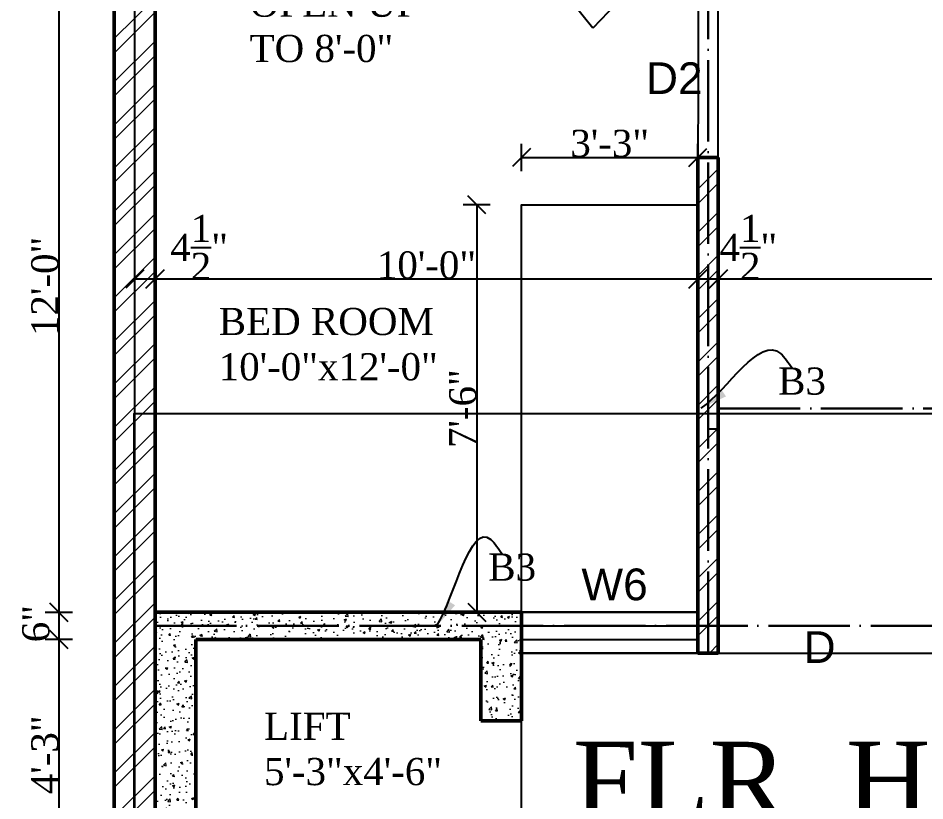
# Model space of a CAD drawing. Header units: feet. Extents: x 37458 to 42412, y -3338 to -325.
# Drawn here: x 38109.3 to 38309.7, y -1080.7 to -907.8 of the extents above; entities that cross this region are included whole.
import ezdxf

# ---------------------------------------------------------------- set-up
doc = ezdxf.new("R2010")
doc.units = ezdxf.units.FT
doc.header["$MEASUREMENT"] = 0
doc.header["$PDMODE"] = 35
doc.header["$PDSIZE"] = 8
doc.linetypes.add('ACAD_ISO04W100', pattern=[30, 24, -3, 0, -3])
doc.linetypes.add('DASHED2', pattern=[0.375, 0.25, -0.125])
doc.layers.get('Defpoints').update_dxf_attribs({"color": 52})
for name, color, linetype, lineweight in [('BEAM', 6, 'ACAD_ISO04W100', 30), ('BLK_1_FLR_1_LIFT_1', 7, 'Continuous', 0), ('col tex', 13, 'Continuous', 25), ('dimensiom', 35, 'Continuous', 25), ('HATCH', 254, 'Continuous', 13), ('joinery', 161, 'Continuous', 25), ('PROJECTION', 21, 'DASHED2', 25), ('TEXT', 7, 'Continuous', 30), ('wall', 1, 'Continuous', 50), ('WIN', 141, 'Continuous', 25)]:
    doc.layers.add(name, color=color, linetype=linetype, lineweight=lineweight)
for name, color, linetype, plot in [('BLK_1_FLR_1_BLT_UP_AREA', 25, 'Continuous', False), ('BLK_1_FLR_1_REGULAR_ROOM_3', 1, 'Continuous', False), ('BLK_1_FLR_1_STAIR_1', 1, 'Continuous', False)]:
    doc.layers.add(name, color=color, linetype=linetype, plot=plot)
for name, color, linetype in [('BLK_1_FLR_1_CARPET_AREA', 25, 'Continuous'), ('BLK_1_FLR_1_LIGHT_VENTILATION', 7, 'Continuous'), ('BLK_1_FLR_1_ROOM_3_LIGHT_VENTILATION_3', 7, 'Continuous'), ('BLK_1_FLR_1_VERANDAH', 7, 'Continuous')]:
    doc.layers.add(name, color=color, linetype=linetype)
doc.styles.add("4''", font='romai___.ttf', dxfattribs={"height": 7})
doc.styles.get("Standard").update_dxf_attribs({"font": 'times.ttf', "height": 6})
doc.dimstyles.new('arrow', dxfattribs={"dimtxt": 6, "dimasz": 4, "dimexe": 3, "dimexo": 6, "dimgap": 0, "dimtad": 1, "dimzin": 3, "dimdsep": 46, "dimlunit": 4, "dimtxsty": 'Standard', "dimblk": 'OBLIQUE', "dimcen": 12, "dimclrd": 7, "dimclre": 256, "dimclrt": 7, "dimadec": 0, "dimazin": 0, "dimtfac": 1, "dimtofl": 0, "dimtmove": 0, "dimatfit": 3, "dimfxl": 3, "dimfxlon": 1, "dimtolj": 1, "dimtzin": 0, "dimlwd": -1, "dimlwe": -1, "dimarcsym": 0})
doc.dimstyles.new('DIM PLAN', dxfattribs={"dimtxt": 6, "dimasz": 2, "dimexe": 3, "dimexo": 15, "dimgap": 0, "dimtad": 0, "dimzin": 3, "dimdsep": 46, "dimlunit": 4, "dimtxsty": 'Standard', "dimcen": 12, "dimclrd": 256, "dimclre": 256, "dimclrt": 256, "dimadec": 0, "dimazin": 0, "dimtfac": 1, "dimtofl": 0, "dimtmove": 0, "dimatfit": 3, "dimfxl": 3, "dimfxlon": 1, "dimtolj": 1, "dimtzin": 0, "dimlwd": -1, "dimlwe": -1, "dimarcsym": 0})

# ---------------------------------------------------------------- blocks, each defined once
blk = doc.blocks.new('_Oblique')
at = {"layer": 'dimensiom', "color": 0, "lineweight": -2}
blk.add_line((-0.5, -0.5), (0.5, 0.5), dxfattribs=at)
blk = doc.blocks.new('*D51')
at = {"layer": 'Defpoints', "color": 0, "ltscale": 0.75, "transparency": 16777216}
for p in [(38139.55, -895.09), (38118.28, -1039.09), (38139.55, -1039.09)]:
    blk.add_point(p, dxfattribs=at)
at = {"layer": 'dimensiom', "ltscale": 0.75, "transparency": 16777216}
for p, q in [((38121.28, -895.09), (38115.28, -895.09)), ((38121.28, -1039.09), (38115.28, -1039.09))]:
    blk.add_line(p, q, dxfattribs=at)
at = {"layer": 'dimensiom', "color": 7, "ltscale": 0.75, "transparency": 16777216}
blk.add_line((38118.28, -895.09), (38118.28, -1039.09), dxfattribs=at)
at = {"layer": 'dimensiom', "color": 7, "ltscale": 0.75, "transparency": 16777216, "xscale": 4, "yscale": 4, "zscale": 4}
for p, rotation in [((38118.28, -895.09), 90), ((38118.28, -1039.09), 270)]:
    blk.add_blockref('_Oblique', p, dxfattribs=dict(at, rotation=rotation))
at = {"layer": 'dimensiom', "color": 7, "ltscale": 0.75, "transparency": 16777216, "insert": (38115.23, -967.09), "char_height": 6, "attachment_point": 5, "rotation": 90}
blk.add_mtext('\\A1;12\'-0"', dxfattribs=at)
blk = doc.blocks.new('*D52')
at = {"layer": 'Defpoints', "color": 0, "ltscale": 0.75, "transparency": 16777216}
for p in [(38139.55, -1039.09), (38118.28, -1045.09), (38151.26, -1045.09)]:
    blk.add_point(p, dxfattribs=at)
at = {"layer": 'dimensiom', "ltscale": 0.75, "transparency": 16777216}
for p, q in [((38121.28, -1039.09), (38115.28, -1039.09)), ((38121.28, -1045.09), (38115.28, -1045.09))]:
    blk.add_line(p, q, dxfattribs=at)
at = {"layer": 'dimensiom', "color": 7, "ltscale": 0.75, "transparency": 16777216}
blk.add_line((38118.28, -1039.09), (38118.28, -1045.09), dxfattribs=at)
at = {"layer": 'dimensiom', "color": 7, "ltscale": 0.75, "transparency": 16777216, "xscale": 4, "yscale": 4, "zscale": 4}
for p, rotation in [((38118.28, -1039.09), 90), ((38118.28, -1045.09), 270)]:
    blk.add_blockref('_Oblique', p, dxfattribs=dict(at, rotation=rotation))
at = {"layer": 'dimensiom', "color": 7, "ltscale": 0.75, "transparency": 16777216, "insert": (38113.23, -1041.59), "char_height": 6, "attachment_point": 5, "rotation": 90}
blk.add_mtext('\\A1;6"', dxfattribs=at)
blk = doc.blocks.new('*D53')
at = {"layer": 'Defpoints', "color": 0, "ltscale": 0.75, "transparency": 16777216}
for p in [(38151.26, -1045.09), (38118.28, -1096.04), (38148.55, -1096.04)]:
    blk.add_point(p, dxfattribs=at)
at = {"layer": 'dimensiom', "ltscale": 0.75, "transparency": 16777216}
for p, q in [((38121.28, -1045.09), (38115.28, -1045.09)), ((38121.28, -1096.04), (38115.28, -1096.04))]:
    blk.add_line(p, q, dxfattribs=at)
at = {"layer": 'dimensiom', "color": 7, "ltscale": 0.75, "transparency": 16777216}
blk.add_line((38118.28, -1045.09), (38118.28, -1096.04), dxfattribs=at)
at = {"layer": 'dimensiom', "color": 7, "ltscale": 0.75, "transparency": 16777216, "xscale": 4, "yscale": 4, "zscale": 4}
for p, rotation in [((38118.28, -1045.09), 90), ((38118.28, -1096.04), 270)]:
    blk.add_blockref('_Oblique', p, dxfattribs=dict(at, rotation=rotation))
at = {"layer": 'dimensiom', "color": 7, "ltscale": 0.75, "transparency": 16777216, "insert": (38115.23, -1070.56), "char_height": 6, "attachment_point": 5, "rotation": 90}
blk.add_mtext('\\A1;4\'-3"', dxfattribs=at)
blk = doc.blocks.new('*D137')
at = {"layer": 'Defpoints', "color": 0, "ltscale": 0.75, "transparency": 16777216}
for p in [(38135.1, -965.45), (38139.55, -965.45), (38139.55, -965.45)]:
    blk.add_point(p, dxfattribs=at)
at = {"layer": 'dimensiom', "ltscale": 0.75, "transparency": 16777216}
for p, q in [((38135.1, -965.45), (38135.1, -962.45)), ((38139.55, -965.45), (38139.55, -962.45))]:
    blk.add_line(p, q, dxfattribs=at)
at = {"layer": 'dimensiom', "color": 7, "ltscale": 0.75, "transparency": 16777216}
for p, q in [((38135.1, -965.45), (38139.55, -965.45)), ((38139.55, -965.45), (38155.06, -965.45))]:
    blk.add_line(p, q, dxfattribs=at)
at = {"layer": 'dimensiom', "color": 7, "ltscale": 0.75, "transparency": 16777216, "xscale": 4, "yscale": 4, "zscale": 4, "rotation": 180}
blk.add_blockref('_Oblique', (38135.1, -965.45), dxfattribs=at)
at = {"layer": 'dimensiom', "color": 7, "ltscale": 0.75, "transparency": 16777216, "xscale": 4, "yscale": 4, "zscale": 4}
blk.add_blockref('_Oblique', (38139.55, -965.45), dxfattribs=at)
at = {"layer": 'dimensiom', "color": 7, "ltscale": 0.75, "transparency": 16777216, "insert": (38149.3, -958.47), "char_height": 6, "attachment_point": 5}
blk.add_mtext('\\A1;4{\\H1x;\\S1/2;}"', dxfattribs=at)
blk = doc.blocks.new('*D138')
at = {"layer": 'Defpoints', "color": 0, "ltscale": 0.75, "transparency": 16777216}
for p in [(38259.55, -938.59), (38139.55, -965.45), (38259.55, -965.45)]:
    blk.add_point(p, dxfattribs=at)
at = {"layer": 'dimensiom', "ltscale": 0.75, "transparency": 16777216}
for p, q in [((38139.55, -965.45), (38139.55, -962.45)), ((38259.55, -962.45), (38259.55, -968.45))]:
    blk.add_line(p, q, dxfattribs=at)
at = {"layer": 'dimensiom', "color": 7, "ltscale": 0.75, "transparency": 16777216}
blk.add_line((38139.55, -965.45), (38259.55, -965.45), dxfattribs=at)
at = {"layer": 'dimensiom', "color": 7, "ltscale": 0.75, "transparency": 16777216, "xscale": 4, "yscale": 4, "zscale": 4, "rotation": 180}
blk.add_blockref('_Oblique', (38139.55, -965.45), dxfattribs=at)
at = {"layer": 'dimensiom', "color": 7, "ltscale": 0.75, "transparency": 16777216, "xscale": 4, "yscale": 4, "zscale": 4}
blk.add_blockref('_Oblique', (38259.55, -965.45), dxfattribs=at)
at = {"layer": 'dimensiom', "color": 7, "ltscale": 0.75, "transparency": 16777216, "insert": (38199.55, -962.4), "char_height": 6, "attachment_point": 5}
blk.add_mtext('\\A1;10\'-0"', dxfattribs=at)
blk = doc.blocks.new('*D139')
at = {"layer": 'Defpoints', "color": 0, "ltscale": 0.75, "transparency": 16777216}
for p in [(38259.55, -938.59), (38264.05, -938.59), (38264.05, -965.45)]:
    blk.add_point(p, dxfattribs=at)
at = {"layer": 'dimensiom', "ltscale": 0.75, "transparency": 16777216}
for p, q in [((38259.55, -962.45), (38259.55, -968.45)), ((38264.05, -962.45), (38264.05, -968.45))]:
    blk.add_line(p, q, dxfattribs=at)
at = {"layer": 'dimensiom', "color": 7, "ltscale": 0.75, "transparency": 16777216}
blk.add_line((38259.55, -965.45), (38264.05, -965.45), dxfattribs=at)
at = {"layer": 'dimensiom', "color": 7, "ltscale": 0.75, "transparency": 16777216, "xscale": 4, "yscale": 4, "zscale": 4, "rotation": 180}
blk.add_blockref('_Oblique', (38259.55, -965.45), dxfattribs=at)
at = {"layer": 'dimensiom', "color": 7, "ltscale": 0.75, "transparency": 16777216, "xscale": 4, "yscale": 4, "zscale": 4}
blk.add_blockref('_Oblique', (38264.05, -965.45), dxfattribs=at)
at = {"layer": 'dimensiom', "color": 7, "ltscale": 0.75, "transparency": 16777216, "insert": (38270.69, -958.47), "char_height": 6, "attachment_point": 5}
blk.add_mtext('\\A1;4{\\H1x;\\S1/2;}"', dxfattribs=at)
blk = doc.blocks.new('*D140')
at = {"layer": 'Defpoints', "color": 0, "ltscale": 0.75, "transparency": 16777216}
for p in [(38264.05, -938.59), (38520.55, -965.45), (38520.55, -998.59)]:
    blk.add_point(p, dxfattribs=at)
at = {"layer": 'dimensiom', "ltscale": 0.75, "transparency": 16777216}
for p, q in [((38264.05, -962.45), (38264.05, -968.45)), ((38520.55, -968.45), (38520.55, -962.45))]:
    blk.add_line(p, q, dxfattribs=at)
at = {"layer": 'dimensiom', "color": 7, "ltscale": 0.75, "transparency": 16777216}
blk.add_line((38264.05, -965.45), (38520.55, -965.45), dxfattribs=at)
at = {"layer": 'dimensiom', "color": 7, "ltscale": 0.75, "transparency": 16777216, "xscale": 4, "yscale": 4, "zscale": 4, "rotation": 180}
blk.add_blockref('_Oblique', (38264.05, -965.45), dxfattribs=at)
at = {"layer": 'dimensiom', "color": 7, "ltscale": 0.75, "transparency": 16777216, "xscale": 4, "yscale": 4, "zscale": 4}
blk.add_blockref('_Oblique', (38520.55, -965.45), dxfattribs=at)
at = {"layer": 'dimensiom', "color": 7, "ltscale": 0.75, "transparency": 16777216, "insert": (38392.3, -958.47), "char_height": 6, "attachment_point": 5}
blk.add_mtext('\\A1;21\'-4{\\H1x;\\S1/2;}"', dxfattribs=at)
blk = doc.blocks.new('*D332')
at = {"layer": 'BLK_1_FLR_1_LIGHT_VENTILATION', "ltscale": 0.75, "transparency": 16777216}
for p, q in [((38220.55, -941.6), (38220.55, -935.6)), ((38259.55, -941.6), (38259.55, -935.6))]:
    blk.add_line(p, q, dxfattribs=at)
at = {"layer": 'BLK_1_FLR_1_LIGHT_VENTILATION', "color": 7, "ltscale": 0.75, "transparency": 16777216}
blk.add_line((38220.55, -938.6), (38259.55, -938.6), dxfattribs=at)
at = {"layer": 'Defpoints', "color": 0, "ltscale": 0.75, "transparency": 16777216}
for p in [(38259.55, -938.6), (38259.55, -949.09), (38220.55, -995.73)]:
    blk.add_point(p, dxfattribs=at)
at = {"layer": 'BLK_1_FLR_1_LIGHT_VENTILATION', "color": 7, "ltscale": 0.75, "transparency": 16777216, "xscale": 4, "yscale": 4, "zscale": 4, "rotation": 180}
blk.add_blockref('_Oblique', (38220.55, -938.6), dxfattribs=at)
at = {"layer": 'BLK_1_FLR_1_LIGHT_VENTILATION', "color": 7, "ltscale": 0.75, "transparency": 16777216, "xscale": 4, "yscale": 4, "zscale": 4}
blk.add_blockref('_Oblique', (38259.55, -938.6), dxfattribs=at)
at = {"layer": 'BLK_1_FLR_1_LIGHT_VENTILATION', "color": 7, "ltscale": 0.75, "transparency": 16777216, "insert": (38240.05, -935.54), "char_height": 6, "attachment_point": 5}
blk.add_mtext('\\A1;3\'-3"', dxfattribs=at)
blk = doc.blocks.new('*D333')
at = {"layer": 'BLK_1_FLR_1_LIGHT_VENTILATION', "ltscale": 0.75, "transparency": 16777216}
for p, q in [((38213.66, -949.09), (38207.66, -949.09)), ((38213.66, -1039.09), (38207.66, -1039.09))]:
    blk.add_line(p, q, dxfattribs=at)
at = {"layer": 'BLK_1_FLR_1_LIGHT_VENTILATION', "color": 7, "ltscale": 0.75, "transparency": 16777216}
blk.add_line((38210.66, -949.09), (38210.66, -1039.09), dxfattribs=at)
at = {"layer": 'Defpoints', "color": 0, "ltscale": 0.75, "transparency": 16777216}
for p in [(38220.55, -949.09), (38210.66, -1039.09), (38220.55, -1039.09)]:
    blk.add_point(p, dxfattribs=at)
at = {"layer": 'BLK_1_FLR_1_LIGHT_VENTILATION', "color": 7, "ltscale": 0.75, "transparency": 16777216, "xscale": 4, "yscale": 4, "zscale": 4}
for p, rotation in [((38210.66, -949.09), 90), ((38210.66, -1039.09), 270)]:
    blk.add_blockref('_Oblique', p, dxfattribs=dict(at, rotation=rotation))
at = {"layer": 'BLK_1_FLR_1_LIGHT_VENTILATION', "color": 7, "ltscale": 0.75, "transparency": 16777216, "insert": (38207.6, -994.09), "char_height": 6, "attachment_point": 5, "rotation": 90}
blk.add_mtext('\\A1;7\'-6"', dxfattribs=at)

msp = doc.modelspace()

# ---------------------------------------------------------------- hatches: boundary and pattern name
at = {"layer": 'HATCH', "ltscale": 0.75}
h = msp.add_hatch(dxfattribs=at)
h.set_pattern_fill('ANSI32', color=256, scale=18, style=0)
h.paths.add_polyline_path([(38139.5494, -787.0861), (38199.5494, -787.0861), (38231.1377, -787.0861), (38259.5494, -815.4977), (38259.5494, -886.0861), (38264.0494, -886.0861), (38264.0494, -813.6338), (38228.5017, -778.0861), (38139.5494, -778.0861), (38139.5494, -595.0861), (38157.5494, -595.0861), (38157.5494, -586.0362), (38130.5494, -586.0362), (38130.5494, -1210.0861), (38139.5494, -1210.0861), (38139.5494, -1105.0861), (38139.5494, -1039.0861), (38139.5494, -895.0861), (38162.0494, -895.0861), (38162.0494, -890.5861), (38139.5494, -890.5861), (38139.5494, -827.5861), (38195.0494, -827.5861), (38195.0494, -860.5861), (38199.5494, -860.5861), (38199.5494, -823.0861), (38139.5494, -823.0861)])
h.paths.add_polyline_path([(38292.5012, -586.0861), (38273.0494, -586.0861), (38273.0494, -718.0861), (38277.5494, -718.0861), (38277.5494, -595.0861), (38292.5012, -595.0861)], flags=17)
h.paths.add_polyline_path([(38355.5494, -586.0861), (38328.4602, -586.0861), (38328.4602, -595.0861), (38343.5494, -595.0861), (38343.5494, -703.0861), (38307.5494, -703.0861), (38307.5494, -707.5861), (38343.5494, -707.5861), (38343.5494, -755.5861), (38319.5494, -755.5861), (38319.5494, -778.0861), (38290.02, -778.0861), (38277.5494, -765.6155), (38277.5494, -754.0861), (38273.0494, -754.0861), (38273.0494, -767.4795), (38292.656, -787.0861), (38324.0494, -787.0861), (38324.0494, -760.0861), (38367.5494, -760.0861), (38367.5494, -787.0861), (38372.0494, -787.0861), (38372.0494, -755.5861), (38348.0494, -755.5861), (38348.0494, -595.0861), (38355.5494, -595.0861)])
h.paths.add_polyline_path([(38460.5494, -586.0861), (38432.0494, -586.0861), (38432.0494, -595.0861), (38456.0494, -595.0861), (38456.0494, -769.0861), (38451.5494, -769.0861), (38451.5494, -787.0861), (38460.5494, -787.0861)])
h.paths.add_polyline_path([(38505.6404, -586.0861), (38496.6044, -586.0861), (38496.6044, -595.0861), (38505.6404, -595.0861)])
h.paths.add_polyline_path([(38607.5494, -586.0861), (38583.6404, -586.0861), (38583.6404, -595.0861), (38598.5494, -595.0861), (38598.5494, -865.0802), (38579.7994, -865.0802), (38579.7994, -869.5802), (38598.5494, -869.5802), (38598.5494, -905.5802), (38579.7994, -905.5802), (38579.7994, -910.0802), (38598.5494, -910.0802), (38598.5494, -991.0861), (38598.5494, -1000.0861), (38598.5494, -1183.0861), (38580.5494, -1183.0861), (38580.5494, -1192.0861), (38598.5494, -1192.0861), (38598.5494, -1210.0861), (38607.5494, -1210.0861)])
h.paths.add_polyline_path([(38568.5494, -778.0861), (38505.5494, -778.0861), (38505.5494, -787.0861), (38520.5494, -787.0861), (38520.5494, -878.5802), (38520.5494, -881.5861), (38529.5494, -881.5861), (38529.5494, -869.5802), (38543.7994, -869.5802), (38543.7994, -865.0802), (38525.0494, -865.0802), (38525.0494, -787.0861), (38568.5494, -787.0861)])
h.paths.add_polyline_path([(38529.5494, -899.5861), (38520.5494, -899.5861), (38520.5494, -1000.0861), (38525.0494, -1000.0861), (38525.0494, -910.0802), (38543.7994, -910.0802), (38543.7994, -905.5802), (38529.5494, -905.5802)])
h.paths.add_polyline_path([(38580.5494, -991.0861), (38555.0494, -991.0861), (38555.0494, -1000.0861), (38580.5494, -1000.0861)])
h.paths.add_polyline_path([(38478.5494, -1000.0861), (38474.0494, -1000.0861), (38474.0494, -1183.0861), (38454.5494, -1183.0861), (38454.5494, -1192.0861), (38478.5494, -1192.0861)])
h.paths.add_polyline_path([(38321.0494, -1039.0861), (38312.0494, -1039.0861), (38312.0494, -1192.0861), (38336.0494, -1192.0861), (38336.0494, -1183.0861), (38321.0494, -1183.0861)])
h.paths.add_polyline_path([(38264.0494, -938.5861), (38259.5494, -938.5861), (38259.5494, -1048.0861), (38264.0494, -1048.0861)], flags=17)
h.paths.add_polyline_path([(38246.0494, -890.5861), (38195.0494, -890.5861), (38195.0494, -895.0861), (38246.0494, -895.0861)], flags=17)
h = msp.add_hatch(dxfattribs=at)
h.set_pattern_fill('AR-CONC', color=256, scale=0.7, style=0)
h.set_pattern_definition([(50, (-555.714, 0), (5.0208213, -0.43926494), [0.525, -5.775]), (355, (-555.714, 0), (-0.97125934, 5.26534494), [0.42, -4.62]), (100.4514, (-555.296, -0.0366), (4.0495657, 4.8260768), [0.4461813, -4.9079948]), (46.1842, (-555.714, 1.4), (7.4706873, -1.1586331), [0.7875, -8.6625]), (96.6356, (-555.0916, 1.3034), (6.542639, 6.8188251), [0.669272, -7.361991]), (351.1842, (-555.714, 1.4), (6.5426336, 6.8188302), [0.63, -6.93]), (21, (-555.014, 1.05), (4.17834936, -2.81833223), [0.525, -5.775]), (326, (-555.014, 1.05), (1.7032073, 5.0760503), [0.42, -4.62]), (71.4514, (-554.666, 0.815), (5.8815584, 2.2577135), [0.4461813, -4.9079948]), (37.5, (-555.7142, 0), (0.08511899, 2.33025698), [0, -4.564, 0, -4.69, 0, -4.6375]), (7.5, (-555.7142, 0), (1.84148676, 2.76088198), [0, -2.674, 0, -4.459, 0, -1.7675]), (327.5, (-557.2752, 0), (3.73675705, -0.1578841), [0, -1.75, 0, -5.46, 0, -7.245]), (317.5, (-557.9752, 0), (4.08230319, 0.70073488), [0, -2.275, 0, -3.626, 0, -5.145])])
h.paths.add_polyline_path([(38220.5494, -1039.0861), (38139.5494, -1039.0861), (38139.5494, -1101.8608), (38220.5494, -1101.8608), (38220.5494, -1099.0861), (38211.5494, -1096.0361), (38148.5494, -1096.0361), (38148.5494, -1045.0861), (38211.5494, -1045.0861), (38211.5494, -1063.0861), (38220.5494, -1063.0861)])

# ---------------------------------------------------------------- linework, layer by layer
at = {"layer": 'BEAM', "ltscale": 0.75}
for p, q in [((38261.7994, -1048.0861), (38261.7994, -783.3103)), ((38598.5494, -994.0861), (38261.7994, -994.0861)), ((38139.5494, -1042.0861), (38315.6074, -1042.0861))]:
    msp.add_line(p, q, dxfattribs=at)
at = {"layer": 'BLK_1_FLR_1_BLT_UP_AREA', "color": 25, "ltscale": 0.75}
msp.add_lwpolyline([(38135.1044, -586.0861), (38603.1044, -586.0861), (38603.1044, -1192.0861), (38135.1044, -1192.0861)], close=True, dxfattribs=at)
at = {"layer": 'BLK_1_FLR_1_BLT_UP_AREA', "color": 1, "ltscale": 0.75}
msp.add_lwpolyline([(38603.1044, -1192.0861), (38134.9731, -1192.0861), (38134.9731, -995.1493), (38603.1044, -995.1493)], close=True, dxfattribs=at)
at = {"layer": 'BLK_1_FLR_1_CARPET_AREA', "color": 25, "ltscale": 0.75}
msp.add_lwpolyline([(38312.0494, -1192.0861), (38248.8994, -1192.0861), (38248.8994, -1100.0361), (38220.5494, -1100.0361), (38220.5494, -1096.0361), (38220.5494, -1048.0861), (38264.0494, -1048.0861), (38264.0494, -813.6338)], dxfattribs=at)
at = {"layer": 'BLK_1_FLR_1_LIFT_1', "color": 114, "ltscale": 0.75}
msp.add_lwpolyline([(38139.5494, -1101.8608), (38220.5494, -1101.8608), (38220.5494, -1039.0861), (38139.5494, -1039.0861)], close=True, dxfattribs=at)
at = {"layer": 'BLK_1_FLR_1_REGULAR_ROOM_3', "color": 1}
msp.add_lwpolyline([(38259.6693, -895.2524), (38139.6693, -895.2524), (38139.5494, -1039.0861), (38259.5494, -1039.0861)], close=True, dxfattribs=at)
at = {"layer": 'BLK_1_FLR_1_ROOM_3_LIGHT_VENTILATION_3', "color": 114, "true_color": 0x139b48}
msp.add_lwpolyline([(38259.5494, -1039.0861), (38220.5494, -1039.0861), (38220.5494, -949.0861), (38259.5494, -949.0861)], close=True, dxfattribs=at)
at = {"layer": 'BLK_1_FLR_1_VERANDAH', "color": 7, "ltscale": 0.75}
msp.add_lwpolyline([(38220.5494, -1048.0861), (38312.0494, -1048.0861), (38312.0494, -1192.0861), (38220.5494, -1192.0861)], close=True, dxfattribs=at)
at = {"layer": 'PROJECTION', "ltscale": 40}
for p, q in [((38135.1044, -1210.0861), (38135.1044, -586.0861)), ((38261.7994, -998.5861), (38264.0494, -998.5861))]:
    msp.add_line(p, q, dxfattribs=at)
at = {"layer": 'wall', "ltscale": 0.75}
for p, q in [((38130.5494, -1210.0861), (38130.5494, -586.0861)), ((38139.5494, -1039.0861), (38139.5494, -895.0861)), ((38264.0494, -938.5861), (38259.5494, -938.5861)), ((38259.5494, -1048.0861), (38259.5494, -938.5861)), ((38264.0494, -1048.0861), (38264.0494, -938.5861)), ((38139.5494, -1102.0361), (38139.5494, -1039.0861)), ((38139.5494, -1039.0861), (38220.5494, -1039.0861)), ((38220.5494, -1063.0861), (38220.5494, -1039.0861)), ((38148.5494, -1096.0361), (38148.5494, -1045.0861)), ((38148.5494, -1045.0861), (38211.5494, -1045.0861)), ((38211.5494, -1063.0861), (38211.5494, -1045.0861)), ((38259.5494, -1048.0861), (38264.0494, -1048.0861)), ((38211.5494, -1063.0861), (38220.5494, -1063.0861))]:
    msp.add_line(p, q, dxfattribs=at)
at = {"layer": 'WIN', "ltscale": 0.75}
for p, q in [((38220.5494, -1039.0861), (38259.5494, -1039.0861)), ((38220.5494, -1042.0861), (38259.5494, -1042.0861)), ((38220.5494, -1045.0861), (38259.5494, -1045.0861)), ((38259.5494, -1048.0861), (38220.5494, -1048.0861))]:
    msp.add_line(p, q, dxfattribs=at)

# ---------------------------------------------------------------- texts
at = {"layer": 'BEAM', "ltscale": 0.75, "char_height": 6, "width": 24.426941, "attachment_point": 1}
for insert in [(38277.265, -984.9936), (38213.2046, -1026.0872)]:
    msp.add_mtext('{\\fromantic|b0|i0|c2|p2;B3}', dxfattribs=dict(at, insert=insert))
at = {"layer": 'BLK_1_FLR_1_STAIR_1', "color": 7, "insert": (38231.9296, -1067.6806), "char_height": 17.115404, "width": 182.56431, "attachment_point": 1}
msp.add_mtext('FLR_HT_M=10.5', dxfattribs=at)
at = {"layer": 'joinery', "lineweight": 25, "attachment_point": 1, "style": "4''"}
for s, insert, char_height, width in [('\\A1;{\\fRomantic|b0|i0|c2|p2;OPEN UP TO 8\'-0"}', (38160.4471, -901.5259), 6, 40.020405), ('\\A1;{\\fArial|b0|i0|c0|p34;D2}', (38248.0781, -917.5887), 7, 10.036161), ('\\A1;{\\fArial|b0|i0|c0|p34;W6}', (38233.7883, -1029.4151), 7, 10.036161), ('\\A1;{\\fArial|b0|i0|c0|p34;D}', (38282.9139, -1043.2626), 7, 10.036161)]:
    msp.add_mtext(s, dxfattribs=dict(at, insert=insert, char_height=char_height, width=width))
at = {"layer": 'TEXT', "ltscale": 0.75, "char_height": 8, "attachment_point": 1}
for s, insert, width in [('\\A1;{\\H0.75x;BED ROOM\\P\\pt56;10\'-0\\H1.0003x;"x12\'-0"}', (38153.6255, -971.8335), 56.678229), ('\\A1;{\\H0.75x;LIFT\\P5\'-3\\H1x;"x4\'-6"}', (38163.6365, -1061.2566), 43.648469)]:
    msp.add_mtext(s, dxfattribs=dict(at, insert=insert, width=width))

# ---------------------------------------------------------------- dimensions: what is measured, and where the dimension line sits
at = {"layer": 'BLK_1_FLR_1_LIGHT_VENTILATION', "color": 114, "ltscale": 0.75}
dim = msp.add_linear_dim(base=(38259.5494, -938.5956), p1=(38220.5494, -995.727), p2=(38259.5494, -949.0861), dimstyle='arrow', dxfattribs=at)
dim.commit()
dim.dimension.update_dxf_attribs({"geometry": '*D332', "text_midpoint": (38240.0494, -935.5436)})
dim = msp.add_linear_dim(base=(38210.6561, -1039.0861), p1=(38220.5494, -949.0861), p2=(38220.5494, -1039.0861), angle=90, dimstyle='arrow', dxfattribs=at)
dim.commit()
dim.dimension.update_dxf_attribs({"geometry": '*D333', "text_midpoint": (38207.5955, -994.0861)})
at = {"layer": 'dimensiom', "ltscale": 0.75}
for base, p1, p2, picture, middle in [((38118.2785, -1039.0861), (38139.5494, -895.0861), (38139.5494, -1039.0861), '*D51', (38115.2266, -967.0861)), ((38118.2785, -1096.0361), (38151.2607, -1045.0861), (38148.5494, -1096.0361), '*D53', (38115.2266, -1070.5611))]:
    dim = msp.add_linear_dim(base=base, p1=p1, p2=p2, angle=90, dimstyle='arrow', override={"dimtmove": 1}, dxfattribs=at)
    dim.commit()
    dim.dimension.update_dxf_attribs({"geometry": picture, "text_midpoint": middle})
for base, p1, p2, picture, middle in [((38259.5494, -965.4525), (38139.5494, -965.4525), (38259.5494, -938.5861), '*D138', (38199.5494, -962.4006)), ((38520.5494, -965.4525), (38264.0494, -938.5861), (38520.5494, -998.5861), '*D140', (38392.2994, -958.4655))]:
    dim = msp.add_linear_dim(base=base, p1=p1, p2=p2, dimstyle='arrow', override={"dimtmove": 1}, dxfattribs=at)
    dim.commit()
    dim.dimension.update_dxf_attribs({"geometry": picture, "text_midpoint": middle})
dim = msp.add_linear_dim(base=(38264.0494, -965.4525), p1=(38259.5494, -938.5861), p2=(38264.0494, -938.5861), dimstyle='arrow', override={"dimtmove": 1}, dxfattribs=at)
dim.commit()
dim.dimension.update_dxf_attribs({"geometry": '*D139', "text_midpoint": (38270.6881, -965.4525), "dimtype": 160})
dim = msp.add_linear_dim(base=(38139.54943, -965.4525), p1=(38135.10442, -965.4525), p2=(38139.54943, -965.4525), dimstyle='arrow', dxfattribs=at)
dim.commit()
dim.dimension.update_dxf_attribs({"geometry": '*D137', "text_midpoint": (38149.30286, -958.46548)})
dim = msp.add_linear_dim(base=(38118.2785, -1045.0861), p1=(38139.5494, -1039.0861), p2=(38151.2607, -1045.0861), angle=90, dimstyle='arrow', override={"dimtmove": 1}, dxfattribs=at)
dim.commit()
dim.dimension.update_dxf_attribs({"geometry": '*D52', "text_midpoint": (38116.2785, -1041.5861), "dimtype": 160})

# ---------------------------------------------------------------- leaders
at = {"layer": 'BEAM', "ltscale": 0.75, "path_type": 1}
for points in [[(38260.2483, -993.9827), (38277.8269, -981.9094), (38280.401, -985.1086)], [(38201.8454, -1042.0861), (38213.7665, -1023.003), (38216.3406, -1026.2023)]]:
    msp.add_leader(points, dimstyle='DIM PLAN', override={"dimasz": 6, "dimfxl": 9}, dxfattribs=at)
at = {"layer": 'col tex', "ltscale": 0.75}
msp.add_leader([(38250.6038, -895.0861), (38236.2815, -910.0318), (38232.0308, -904.7681)], dimstyle='arrow', override={"dimasz": 6, "dimtad": 0}, dxfattribs=at)

doc.saveas('drawing.dxf')
